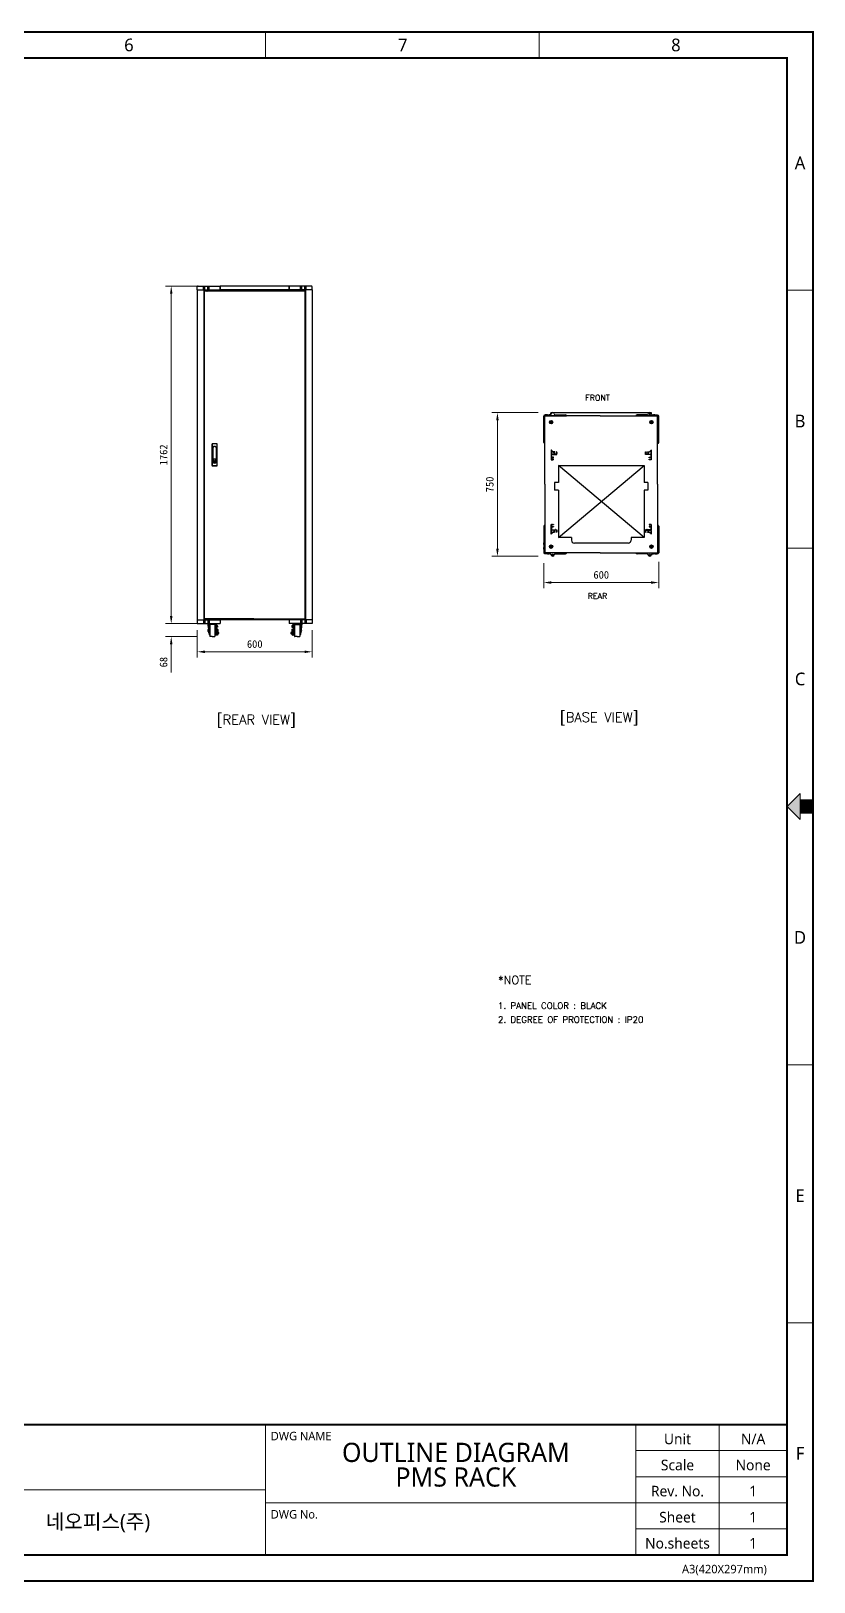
# Model space of a CAD drawing. Header units: millimetres. Extents: x 13198 to 24643, y -4481 to 8091.
# Drawn here: x 20555 to 24643, y -5 to 8091 of the extents above; entities that cross this region are included whole.
import ezdxf
from ezdxf.enums import TextEntityAlignment as Align

# ---------------------------------------------------------------- set-up
doc = ezdxf.new("R2010")
doc.units = ezdxf.units.MM
doc.header["$MEASUREMENT"] = 0
doc.linetypes.add('CENTER', pattern=[2, 1.25, -0.25, 0.25, -0.25])
doc.linetypes.add('PHANTOM', pattern=[2.5, 1.25, -0.25, 0.25, -0.25, 0.25, -0.25])
for name, color, linetype in [('CASTER', 1, 'Continuous'), ('CE', 1, 'CENTER'), ('CONER', 3, 'Continuous'), ('MTG-FRAME', 7, 'Continuous'), ('TOP-PANEL', 150, 'Continuous'), ('V-FRAME', 5, 'Continuous')]:
    doc.layers.add(name, color=color, linetype=linetype)
for name, color, linetype, lineweight in [('DIM', 1, 'Continuous', 9), ('EPLAN100', 7, 'Continuous', 50), ('EPLAN201', 73, 'Continuous', 35), ('EPLAN451', 73, 'Continuous', 35), ('EPLAN452', 73, 'Continuous', 35), ('EPLAN453', 73, 'Continuous', 35)]:
    doc.layers.add(name, color=color, linetype=linetype, lineweight=lineweight)
doc.styles.add('ROMANS', font='romans.shx', dxfattribs={"height": 0.2, "bigfont": 'ghs.shx'})
doc.styles.add('맑은 고딕', font='malgun.ttf')
doc.dimstyles.new('jsh A3', dxfattribs={"dimtxt": 0.2, "dimasz": 40, "dimexe": 30, "dimexo": 30, "dimgap": 20, "dimtad": 3, "dimdec": 0, "dimzin": 12, "dimdsep": 46, "dimtxsty": 'ROMANS', "dimblk": 'OPEN30', "dimcen": 0, "dimclrd": 1, "dimclre": 1, "dimclrt": 256, "dimadec": 0, "dimazin": 0, "dimtfac": 0.1, "dimtdec": 0, "dimtofl": 0, "dimtmove": 0, "dimatfit": 3, "dimldrblk": 'OPEN30', "dimfxl": 20, "dimtolj": 1, "dimtzin": 12, "dimlwd": 13, "dimlwe": 13, "dimarcsym": 0})

# ---------------------------------------------------------------- blocks, each defined once
blk = doc.blocks.new('TITLE')
at = {"linetype": 'Continuous', "lineweight": 0, "ltscale": 160}
for points in [[(60008.2, 3975.2), (59940.1, 4043.2), (60008.2, 4111.3)], [(60008.2, 4009.2), (60008.2, 4077.3), (60076.2, 4009.2)], [(60076.2, 4009.2), (60008.2, 4077.3), (60076.2, 4077.3)]]:
    blk.add_hatch(color=73, dxfattribs=at).paths.add_polyline_path(points, flags=0)
at = {"color": 73, "linetype": 'Continuous', "lineweight": 0, "ltscale": 160}
for points in [[(60008.2, 3975.2), (59940.1, 4043.2), (60008.2, 4111.3), (60008.2, 4111.3)], [(60008.2, 4009.2), (60008.2, 4077.3), (60076.2, 4009.2), (60076.2, 4009.2)], [(60076.2, 4009.2), (60008.2, 4077.3), (60076.2, 4077.3), (60076.2, 4077.3)]]:
    blk.add_lwpolyline(points, close=True, dxfattribs=at)
at = {"layer": 'EPLAN100', "color": 73, "linetype": 'Continuous', "lineweight": 50, "ltscale": 4, "const_width": 9.53}
blk.add_lwpolyline([(48777, 7950.3), (48777, 136.1), (59940.1, 136.1), (59940.1, 7950.3), (48777, 7950.3)], dxfattribs=at)
at = {"layer": 'EPLAN201', "color": 73, "linetype": 'Continuous', "lineweight": 0, "ltscale": 160}
for p, q in [((57217.4, 8086.5), (57217.4, 7950.3)), ((58646.8, 8086.5), (58646.8, 7950.3)), ((60076.2, 6738.7), (59940.1, 6738.7)), ((60076.2, 5391), (59940.1, 5391)), ((60076.2, 2695.5), (59940.1, 2695.5)), ((60076.2, 1347.7), (59940.1, 1347.7)), ((57217.4, 816.8), (57217.4, 136.1)), ((59150.5, 816.8), (59150.5, 136.1)), ((59586.1, 816.8), (59586.1, 136.1)), ((59150.5, 680.7), (59940.1, 680.7)), ((59150.5, 544.5), (59940.1, 544.5)), ((54903.1, 476.5), (57217.4, 476.5)), ((57217.4, 408.4), (59150.5, 408.4)), ((59150.5, 408.4), (59940.1, 408.4)), ((59150.5, 272.3), (59940.1, 272.3))]:
    blk.add_line(p, q, dxfattribs=at)
at = {"layer": 'EPLAN201', "color": 73, "linetype": 'Continuous', "lineweight": 35, "ltscale": 4, "const_width": 9.53}
blk.add_lwpolyline([(48640.8, 0), (60076.2, 0), (60076.2, 8086.5), (48640.8, 8086.5)], close=True, dxfattribs=at)
at = {"layer": 'EPLAN201', "color": 7, "linetype": 'Continuous', "lineweight": 0, "ltscale": 4}
blk.add_lwpolyline([(48640.8, 0), (60076.2, 0), (60076.2, 8086.5), (48640.8, 8086.5)], close=True, dxfattribs=at)
at = {"layer": 'EPLAN201', "color": 73, "linetype": 'Continuous', "lineweight": 50, "const_width": 9.53}
blk.add_lwpolyline([(48777, 816.8), (59940.1, 816.8)], dxfattribs=at)
at = {"layer": 'EPLAN201', "color": 73, "style": '맑은 고딕'}
for s, p in [('DWG NAME', (57244.6, 756.9)), ('DWG No.', (57244.6, 348.5))]:
    blk.add_text(s, height=44.19, dxfattribs=at).set_placement(p, align=Align.MIDDLE_LEFT)
for s, p in [('Unit', (59368.3, 741.9)), ('Scale', (59368.3, 605.8)), ('Rev. No.', (59368.3, 469.7)), ('Sheet', (59368.3, 333.5)), ('No.sheets', (59368.3, 197.4))]:
    blk.add_text(s, height=55.24, dxfattribs=at).set_placement(p, align=Align.MIDDLE_CENTER)
at = {"layer": 'EPLAN201', "color": 7, "style": '맑은 고딕'}
blk.add_text('A3(420X297mm)', height=44.19, dxfattribs=at).set_placement((59613.4, 62.6), align=Align.MIDDLE_CENTER)
at = {"layer": 'EPLAN453', "color": 73, "style": '맑은 고딕'}
for s, p in [('6', (56504, 8018.4)), ('7', (57933.5, 8018.4)), ('8', (59360.2, 8018.4)), ('A', (60008.2, 7403.1)), ('B', (60008.2, 6055.3)), ('B', (60008.2, 6055.3)), ('C', (60008.2, 4708.9)), ('D', (60008.2, 3359.8)), ('E', (60008.2, 2012.1)), ('F', (60008.2, 667.1))]:
    blk.add_text(s, height=66.3, dxfattribs=at).set_placement(p, align=Align.MIDDLE_CENTER)
blk = doc.blocks.new('*D1232')
at = {"layer": 'Defpoints', "color": 0, "linetype": 'Continuous', "lineweight": -3, "transparency": 16777216}
for p in [(23232, 5343.6), (23832, 5349.6), (23832, 5212.2)]:
    blk.add_point(p, dxfattribs=at)
at = {"layer": 'DIM', "color": 1, "linetype": 'Continuous', "lineweight": 13, "transparency": 16777216}
for p, q in [((23232, 5313.6), (23232, 5182.2)), ((23832, 5319.6), (23832, 5182.2)), ((23272, 5212.2), (23792, 5212.2))]:
    blk.add_line(p, q, dxfattribs=at)
at = {"layer": 'DIM', "color": 1, "linetype": 'Continuous', "lineweight": -3, "transparency": 16777216}
for points in [[(23272, 5218.9), (23272, 5205.5), (23232, 5212.2)], [(23792, 5218.9), (23792, 5205.5), (23832, 5212.2)]]:
    blk.add_solid(points, dxfattribs=at)
at = {"layer": 'DIM', "linetype": 'Continuous', "lineweight": 13, "transparency": 16777216, "insert": (23532, 5252.2), "char_height": 40, "attachment_point": 5}
blk.add_mtext('\\A1;600', dxfattribs=at)
blk = doc.blocks.new('_Open30')
at = {"color": 0, "linetype": 'ByBlock', "lineweight": -2}
for p, q in [((-1, 0.27), (0, 0)), ((0, 0), (-1, -0.27)), ((0, 0), (-1, 0))]:
    blk.add_line(p, q, dxfattribs=at)
blk = doc.blocks.new('*D1233')
at = {"layer": 'Defpoints', "color": 0, "linetype": 'Continuous', "lineweight": -3, "transparency": 16777216}
for p in [(23232, 6099.6), (22990, 5349.6), (23232, 5349.6)]:
    blk.add_point(p, dxfattribs=at)
at = {"layer": 'DIM', "color": 1, "linetype": 'Continuous', "lineweight": 13, "transparency": 16777216}
for p, q in [((23202, 6099.6), (22960, 6099.6)), ((22990, 6059.6), (22990, 5389.6)), ((23202, 5349.6), (22960, 5349.6))]:
    blk.add_line(p, q, dxfattribs=at)
at = {"layer": 'DIM', "color": 1, "linetype": 'Continuous', "lineweight": -3, "transparency": 16777216}
for points in [[(22983.3, 6059.6), (22996.6, 6059.6), (22990, 6099.6)], [(22983.3, 5389.6), (22996.6, 5389.6), (22990, 5349.6)]]:
    blk.add_solid(points, dxfattribs=at)
at = {"layer": 'DIM', "linetype": 'Continuous', "lineweight": 13, "transparency": 16777216, "insert": (22950, 5724.6), "char_height": 40, "attachment_point": 5, "rotation": 90}
blk.add_mtext('\\A1;750', dxfattribs=at)
blk = doc.blocks.new('*D1234')
at = {"layer": 'Defpoints', "color": 0, "linetype": 'Continuous', "lineweight": -3, "transparency": 16777216}
for p in [(21422.7, 4993.2), (22022.7, 4993.2), (22022.7, 4850.8)]:
    blk.add_point(p, dxfattribs=at)
at = {"layer": 'DIM', "color": 1, "linetype": 'Continuous', "lineweight": 13, "transparency": 16777216}
for p, q in [((21422.7, 4963.2), (21422.7, 4820.8)), ((22022.7, 4963.2), (22022.7, 4820.8)), ((21462.7, 4850.8), (21982.7, 4850.8))]:
    blk.add_line(p, q, dxfattribs=at)
at = {"layer": 'DIM', "color": 1, "linetype": 'Continuous', "lineweight": -3, "transparency": 16777216}
for points in [[(21462.7, 4857.5), (21462.7, 4844.1), (21422.7, 4850.8)], [(21982.7, 4857.5), (21982.7, 4844.1), (22022.7, 4850.8)]]:
    blk.add_solid(points, dxfattribs=at)
at = {"layer": 'DIM', "linetype": 'Continuous', "lineweight": 13, "transparency": 16777216, "insert": (21722.7, 4890.8), "char_height": 40, "attachment_point": 5}
blk.add_mtext('\\A1;600', dxfattribs=at)
blk = doc.blocks.new('*D1235')
at = {"layer": 'Defpoints', "color": 0, "linetype": 'Continuous', "lineweight": -3, "transparency": 16777216}
for p in [(21452.9, 6760), (21286.7, 4998), (21455.3, 4998)]:
    blk.add_point(p, dxfattribs=at)
at = {"layer": 'DIM', "color": 1, "linetype": 'Continuous', "lineweight": 13, "transparency": 16777216}
for p, q in [((21422.9, 6760), (21256.7, 6760)), ((21286.7, 6720), (21286.7, 5038)), ((21425.3, 4998), (21256.7, 4998))]:
    blk.add_line(p, q, dxfattribs=at)
at = {"layer": 'DIM', "color": 1, "linetype": 'Continuous', "lineweight": -3, "transparency": 16777216}
for points in [[(21280.1, 6720), (21293.4, 6720), (21286.7, 6760)], [(21280.1, 5038), (21293.4, 5038), (21286.7, 4998)]]:
    blk.add_solid(points, dxfattribs=at)
at = {"layer": 'DIM', "linetype": 'Continuous', "lineweight": 13, "transparency": 16777216, "insert": (21246.7, 5879), "char_height": 40, "attachment_point": 5, "rotation": 90}
blk.add_mtext('\\A1;1762', dxfattribs=at)
blk = doc.blocks.new('*D1236')
at = {"layer": 'Defpoints', "color": 0, "linetype": 'Continuous', "lineweight": -3, "transparency": 16777216}
for p in [(21452.9, 4998), (21286.6, 4930), (21452.7, 4930)]:
    blk.add_point(p, dxfattribs=at)
at = {"layer": 'DIM', "color": 1, "linetype": 'Continuous', "lineweight": 13, "transparency": 16777216}
for p, q in [((21286.6, 5038), (21286.6, 5078)), ((21422.9, 4998), (21256.6, 4998)), ((21422.7, 4930), (21256.6, 4930)), ((21286.6, 4890), (21286.6, 4743.4))]:
    blk.add_line(p, q, dxfattribs=at)
at = {"layer": 'DIM', "color": 1, "linetype": 'Continuous', "lineweight": -3, "transparency": 16777216}
for points in [[(21279.9, 5038), (21293.2, 5038), (21286.6, 4998)], [(21279.9, 4890), (21293.2, 4890), (21286.6, 4930)]]:
    blk.add_solid(points, dxfattribs=at)
at = {"layer": 'DIM', "linetype": 'Continuous', "lineweight": 13, "transparency": 16777216, "insert": (21246.6, 4796.7), "char_height": 40, "attachment_point": 5, "rotation": 90}
blk.add_mtext('\\A1;68', dxfattribs=at)

msp = doc.modelspace()

# ---------------------------------------------------------------- linework, layer by layer
for p, q in [((21460.20595, 5022.04284), (21460.20595, 6735.03921)), ((21460.20595, 6735.03921), (21471.80595, 6735.03921)), ((21471.80595, 6735.03921), (21471.80595, 6733.03921)), ((21471.80595, 6733.03921), (21473.80595, 6733.03921)), ((21473.80595, 6735.03921), (21717.20595, 6735.03921)), ((21473.80595, 6735.03921), (21473.80595, 6733.03921)), ((21717.20595, 6735.04284), (21985.20552, 6735.04284)), ((21985.20552, 5022.04284), (21985.20552, 6735.03921)), ((23231.95543, 6063.57229), (23231.95543, 6081.31341)), ((23239.32089, 6087.6353), (23235.37693, 6086.19981)), ((23252.15533, 6087.6353), (23239.32089, 6087.6353)), ((23252.15533, 6087.6353), (23252.15533, 6087.33506)), ((23252.15533, 6087.33506), (23253.15533, 6087.33506)), ((23253.15533, 6087.6353), (23258.15533, 6087.63506)), ((23253.15533, 6087.33506), (23253.15533, 6087.6353)), ((23258.15533, 6087.63506), (23258.15533, 6087.33506)), ((23258.15533, 6087.33506), (23259.15533, 6087.33506)), ((23259.15533, 6087.33506), (23259.15533, 6087.6353)), ((23263.7585, 6087.6353), (23259.15533, 6087.6353)), ((23269.29213, 6090.34824), (23269.29213, 6097.4353)), ((23274.58245, 6098.6353), (23270.49213, 6098.6353)), ((23781.58245, 6098.6353), (23282.32842, 6098.6353)), ((23793.29234, 6098.6353), (23789.32842, 6098.6353)), ((23794.49234, 6090.51656), (23794.49234, 6097.4353)), ((23800.15237, 6087.6353), (23804.75554, 6087.6353)), ((23804.75554, 6087.33506), (23804.75554, 6087.6353)), ((23805.75554, 6087.33506), (23804.75554, 6087.33506)), ((23810.75554, 6087.6353), (23805.75554, 6087.63506)), ((23805.75554, 6087.63506), (23805.75554, 6087.33506)), ((23810.75554, 6087.33506), (23810.75554, 6087.6353)), ((23811.75554, 6087.33506), (23810.75554, 6087.33506)), ((23811.75554, 6087.6353), (23811.75554, 6087.33506)), ((23811.75554, 6087.6353), (23824.58998, 6087.6353)), ((23824.58998, 6087.6353), (23828.53394, 6086.19981)), ((23831.95543, 6063.57229), (23831.95543, 6081.31341)), ((23231.95543, 6038.57217), (23231.95543, 6053.89443)), ((21499.20595, 5933.17559), (21499.20595, 5825.17559)), ((21500.70595, 5933.17559), (21500.70595, 5825.17559)), ((21523.20595, 5937.17559), (21503.20595, 5937.17559)), ((21523.20595, 5935.67559), (21503.20595, 5935.67559)), ((21503.70595, 5917.17559), (21503.70595, 5841.17559)), ((21504.70595, 5917.17559), (21504.70595, 5841.17559)), ((21521.70595, 5917.17559), (21521.70595, 5841.17559)), ((21522.70595, 5917.17559), (21522.70595, 5841.17559)), ((21525.70595, 5825.17559), (21525.70595, 5933.17559)), ((21527.20595, 5825.17559), (21527.20595, 5933.17559)), ((21521.70595, 5856.17559), (21504.70595, 5856.17559)), ((21521.70595, 5855.67559), (21504.70595, 5855.67559)), ((21506.70595, 5848.54379), (21506.70595, 5841.72618)), ((21507.70595, 5848.54379), (21506.70595, 5848.54379)), ((21507.70595, 5848.54379), (21507.70595, 5842.03075)), ((21509.70595, 5848.54379), (21509.70595, 5842.72637)), ((21510.70595, 5848.54379), (21509.70595, 5848.54379)), ((21510.70595, 5848.54379), (21510.70595, 5843.13913)), ((21515.70595, 5848.54379), (21515.70595, 5843.13913)), ((21516.70595, 5848.54379), (21515.70595, 5848.54379)), ((21516.70595, 5848.54379), (21516.70595, 5842.72637)), ((21518.70595, 5848.54379), (21518.70595, 5842.03075)), ((21519.70595, 5848.54379), (21518.70595, 5848.54379)), ((21519.70595, 5848.54379), (21519.70595, 5841.72618)), ((21503.20595, 5822.67559), (21523.20595, 5822.67559)), ((21503.20595, 5821.17559), (21523.20595, 5821.17559)), ((23831.95543, 5506.6348), (23831.95543, 5420.37215)), ((23231.95543, 5410.69792), (23231.95543, 5395.37566)), ((23231.95543, 5385.6978), (23231.95543, 5367.95668)), ((23239.32089, 5361.6348), (23235.37693, 5363.07028)), ((23252.15533, 5361.6348), (23239.32089, 5361.6348)), ((23252.15533, 5361.93504), (23253.15533, 5361.93504)), ((23252.15533, 5361.6348), (23252.15533, 5361.93504)), ((23253.15533, 5361.93504), (23253.15533, 5361.6348)), ((23253.15533, 5361.6348), (23258.15533, 5361.63504)), ((23258.15533, 5361.63504), (23258.15533, 5361.93504)), ((23258.15533, 5361.93504), (23259.15533, 5361.93504)), ((23259.15533, 5361.93504), (23259.15533, 5361.6348)), ((23263.7585, 5361.6348), (23259.15533, 5361.6348)), ((23800.15237, 5361.6348), (23804.75554, 5361.6348)), ((23804.75554, 5361.93504), (23804.75554, 5361.6348)), ((23805.75554, 5361.93504), (23804.75554, 5361.93504)), ((23805.75554, 5361.63504), (23805.75554, 5361.93504)), ((23810.75554, 5361.6348), (23805.75554, 5361.63504)), ((23810.75554, 5361.93504), (23810.75554, 5361.6348)), ((23811.75554, 5361.93504), (23810.75554, 5361.93504)), ((23811.75554, 5361.6348), (23811.75554, 5361.93504)), ((23811.75554, 5361.6348), (23824.58998, 5361.6348)), ((23824.58998, 5361.6348), (23828.53394, 5363.07028)), ((23831.95543, 5420.37215), (23831.95543, 5367.95668))]:
    msp.add_line(p, q)
at = {"linetype": 'Continuous'}
for p, q in [((23236.95543, 6082.6353), (23351.16364, 6082.6353)), ((23236.95543, 5937.6353), (23236.95543, 6082.6353)), ((23293.15237, 6087.6353), (23344.45543, 6087.6353)), ((23826.95543, 6082.6353), (23712.74723, 6082.6353)), ((23770.7585, 6087.6353), (23719.45543, 6087.6353)), ((23826.95543, 5937.6353), (23826.95543, 6082.6353)), ((23231.95543, 5942.6353), (23231.95543, 6028.89794)), ((23831.95543, 5942.6353), (23831.95543, 6063.57229)), ((23237.95543, 5937.6353), (23236.95543, 5937.6353)), ((23825.95543, 5937.6353), (23826.95543, 5937.6353)), ((23307.95543, 5822.8353), (23307.95543, 5735.33505)), ((23307.95543, 5822.8353), (23755.95543, 5822.8353)), ((23307.95543, 5447.8348), (23755.95543, 5822.8353)), ((23755.95543, 5447.8348), (23307.95543, 5822.8353)), ((23755.95543, 5822.8353), (23755.95543, 5735.33505)), ((23287.95543, 5735.33505), (23287.95543, 5695.33505)), ((23307.95543, 5735.33505), (23287.95543, 5735.33505)), ((23307.95543, 5695.33505), (23287.95543, 5695.33505)), ((23307.95543, 5695.33505), (23307.95543, 5447.8348)), ((23775.95543, 5735.33505), (23755.95543, 5735.33505)), ((23755.95543, 5695.33505), (23755.95543, 5447.8348)), ((23775.95543, 5695.33505), (23755.95543, 5695.33505)), ((23775.95543, 5735.33505), (23775.95543, 5695.33505)), ((23231.95543, 5506.6348), (23231.95543, 5420.37215)), ((23237.95543, 5511.6348), (23236.95543, 5511.6348)), ((23376.45533, 5447.8348), (23307.95543, 5447.8348)), ((23376.45533, 5447.8348), (23376.45533, 5432.8348)), ((23755.95543, 5447.8348), (23687.45554, 5447.8348)), ((23687.45554, 5447.8348), (23687.45554, 5432.8348)), ((23293.15237, 5361.6348), (23344.45543, 5361.6348)), ((23672.45554, 5417.8348), (23391.45533, 5417.8348)), ((23770.7585, 5361.6348), (23719.45543, 5361.6348)), ((21717.20595, 5022.04284), (21460.20595, 5022.04284)), ((21717.20595, 5022.04284), (21985.20552, 5022.04284))]:
    msp.add_line(p, q, dxfattribs=at)
for centre, radius in [((23785.45543, 6091.6353), 3.1), ((23269.95543, 6049.6353), 9), ((23269.95543, 6049.6353), 7), ((23269.95543, 6049.6353), 4), ((23793.95543, 6049.6353), 9), ((23793.95543, 6049.6353), 7), ((23793.95543, 6049.6353), 4), ((23269.95543, 5399.6348), 9), ((23269.95543, 5399.6348), 7), ((23269.95543, 5399.6348), 4), ((23278.45543, 5357.6348), 3.1), ((23785.45543, 5357.6348), 3.1), ((23793.95543, 5399.6348), 9), ((23793.95543, 5399.6348), 7), ((23793.95543, 5399.6348), 4)]:
    msp.add_circle(centre, radius)
for centre, radius, start, end in [((23237.15543, 6081.31341), 5.2, 110, 180), ((23263.7585, 6094.6353), 7, 270, 348.463040967), ((23270.49213, 6097.4353), 1.2, 90, 180), ((23278.45543, 6091.6353), 8, 11.536959033, 168.463040967), ((23293.15237, 6094.6353), 7, 191.536959033, 270), ((23770.7585, 6094.6353), 7, 270, 348.463040967), ((23785.45543, 6091.6353), 8, 11.536959033, 168.463040967), ((23793.29234, 6097.4353), 1.2, 0, 90), ((23800.15237, 6094.6353), 7, 191.536959033, 270), ((23826.75543, 6081.31341), 5.2, 0, 70), ((23220.74655, 6058.73336), 12.20878, 336.648684653, 23.351315347), ((23220.75533, 6033.73506), 12.2, 336.641396614, 23.359837675), ((21503.20595, 5933.17559), 4, 90, 180), ((21503.20595, 5933.17559), 2.5, 90, 180), ((21513.20595, 5912.45059), 10.725, 29.068910161, 150.931089839), ((21513.20595, 5912.45059), 9.725, 29.068910161, 150.931089839), ((21523.20595, 5933.17559), 4, 0, 90), ((21523.20595, 5933.17559), 2.5, 0, 90), ((21513.20595, 5845.90059), 10.725, 209.068910161, 330.931089839), ((21513.20595, 5845.90059), 9.725, 209.068910161, 330.931089839), ((21513.20595, 5845.90059), 7.725, 212.709208093, 327.290791907), ((21513.20595, 5845.90059), 6.725, 215.130464697, 324.869535303), ((21513.20595, 5845.90059), 4.725, 222.205446404, 317.794553596), ((21513.20595, 5845.90059), 3.725, 227.844815749, 312.155184251), ((21503.20595, 5825.17559), 4, 180, 270), ((21503.20595, 5825.17559), 2.5, 180, 270), ((21523.20595, 5825.17559), 2.5, 270, 0), ((21523.20595, 5825.17559), 4, 270, 0), ((23826.95543, 5506.6348), 5, 0, 101.536959033), ((23220.75533, 5415.53504), 12.2, 336.640162325, 23.358603386), ((23220.74655, 5390.53673), 12.20878, 336.648684653, 23.351315347), ((23237.15543, 5367.95668), 5.2, 180, 250), ((23263.7585, 5354.6348), 7, 11.536959033, 90), ((23278.45543, 5357.6348), 8, 191.536959033, 348.463040967), ((23293.15237, 5354.6348), 7, 90, 168.463040967), ((23770.7585, 5354.6348), 7, 11.536959033, 90), ((23785.45543, 5357.6348), 8, 191.536959033, 348.463040967), ((23800.15237, 5354.6348), 7, 90, 168.463040967), ((23826.75543, 5367.95668), 5.2, 290, 0)]:
    msp.add_arc(centre, radius, start, end)
for centre, radius, start, end in [((23344.45543, 6080.6353), 7, 7.387048436, 90), ((23719.45543, 6080.6353), 7, 90, 172.612951564), ((23236.95543, 5942.6353), 5, 180, 270), ((23826.95543, 5942.6353), 5, 270, 0), ((23236.95543, 5506.6348), 5, 90, 180), ((23391.45533, 5432.8348), 15, 180, 270), ((23672.45554, 5432.8348), 15, 270, 0), ((23344.45543, 5368.6348), 7, 270, 352.612951564), ((23719.45543, 5368.6348), 7, 187.387048436, 270)]:
    msp.add_arc(centre, radius, start, end, dxfattribs=at)
for centre in [(23293.50523, 5488.42222), (23770.40543, 5488.42222)]:
    msp.add_ellipse(centre, major_axis=(-1, 0), ratio=0.5, start_param=3.1415926536, end_param=6.2831853072, dxfattribs=at)
at = {"layer": 'CASTER'}
for p, q in [((21928.5088, 4939.54103), (21931.0088, 4939.54103)), ((21928.5088, 4939.54103), (21931.0088, 4939.54103)), ((21958.0088, 4939.54103), (21960.5088, 4939.54103)), ((21918.00686, 4936.95269), (21920.50686, 4936.95269)), ((21922.5088, 4937.37452), (21925.0088, 4937.37452)), ((21944.5088, 4930.04103), (21932.0088, 4930.04103)), ((21944.5088, 4930.04103), (21957.0088, 4930.04103))]:
    msp.add_line(p, q, dxfattribs=at)
for centre, start, end in [((21928.5088, 4940.54103), 180, 270), ((21928.5088, 4940.54103), 180, 270), ((21960.5088, 4940.54103), 270, 0), ((21932.0088, 4931.04103), 180, 270), ((21957.0088, 4931.04103), 270, 0)]:
    msp.add_arc(centre, 1, start, end, dxfattribs=at)
at = {"layer": 'CE', "linetype": 'Continuous'}
for p, q in [((21476.51667, 4998.04103), (21480.57313, 4967.5741)), ((21481.40267, 4997.54103), (21481.40267, 4949.54103)), ((21481.40267, 4949.54103), (21483.90267, 4949.54103)), ((21483.90267, 4998.04103), (21483.90267, 4940.54103)), ((21487.40267, 4983.54103), (21484.90267, 4983.54103)), ((21487.40267, 4939.54103), (21484.90267, 4939.54103)), ((21487.40267, 4992.04103), (21487.40267, 4931.04103)), ((21513.40267, 4993.04103), (21488.40267, 4993.04103)), ((21514.40267, 4992.04103), (21514.40267, 4931.04103)), ((21516.90267, 4983.54103), (21514.40267, 4983.54103)), ((21516.90267, 4983.54103), (21514.40267, 4983.54103)), ((21516.90267, 4939.54103), (21514.40267, 4939.54103)), ((21516.90267, 4939.54103), (21514.40267, 4939.54103)), ((21517.90267, 4998.04103), (21517.90267, 4940.54103)), ((21520.40267, 4949.54103), (21517.90267, 4949.54103)), ((21520.40267, 4949.54103), (21517.90267, 4949.54103)), ((21520.40267, 4997.54103), (21520.40267, 4937.37452)), ((21526.87888, 4987.34852), (21520.40267, 4987.34852)), ((21528.40267, 4968.79103), (21520.40267, 4968.79103)), ((21529.40267, 4965.16603), (21520.40267, 4965.16603)), ((21529.40267, 4957.91603), (21520.40267, 4957.91603)), ((21528.40267, 4954.29103), (21520.40267, 4954.29103)), ((21522.90267, 4987.34852), (21522.90267, 4937.37452)), ((21528.87888, 4978.75749), (21522.90267, 4978.75749)), ((21528.40267, 4968.79103), (21522.90267, 4968.79103)), ((21529.40267, 4965.16603), (21522.90267, 4965.16603)), ((21529.40267, 4957.91603), (21522.90267, 4957.91603)), ((21528.40267, 4954.29103), (21522.90267, 4954.29103)), ((21522.90267, 4952.22025), (21527.40461, 4947.17792)), ((21522.90267, 4948.65425), (21524.90461, 4946.41201)), ((21525.28887, 4998.04103), (21523.86711, 4987.34852)), ((21524.90461, 4946.41201), (21524.90461, 4936.95269)), ((21526.13918, 4954.29103), (21527.47495, 4952.79491)), ((21527.40461, 4952.8737), (21527.40461, 4936.95269)), ((21531.45116, 4952.79491), (21527.47495, 4952.79491)), ((21531.45116, 4944.20389), (21527.47495, 4944.20389)), ((21528.87888, 4985.34852), (21528.87888, 4978.75749)), ((21529.40267, 4967.79103), (21529.40267, 4955.29103)), ((21533.45116, 4950.79491), (21533.45116, 4946.20389)), ((21911.96031, 4950.79491), (21911.96031, 4946.20389)), ((21913.96031, 4952.79491), (21917.93651, 4952.79491)), ((21913.96031, 4944.20389), (21917.93651, 4944.20389)), ((21916.0088, 4967.79103), (21916.0088, 4955.29103)), ((21916.0088, 4965.16603), (21922.5088, 4965.16603)), ((21916.0088, 4965.16603), (21925.0088, 4965.16603)), ((21916.0088, 4957.91603), (21922.5088, 4957.91603)), ((21916.0088, 4957.91603), (21925.0088, 4957.91603)), ((21916.53259, 4985.34852), (21916.53259, 4978.75749)), ((21916.53259, 4978.75749), (21922.5088, 4978.75749)), ((21917.0088, 4968.79103), (21922.5088, 4968.79103)), ((21917.0088, 4968.79103), (21925.0088, 4968.79103)), ((21917.0088, 4954.29103), (21922.5088, 4954.29103)), ((21917.0088, 4954.29103), (21925.0088, 4954.29103)), ((21919.27229, 4954.29103), (21917.93651, 4952.79491)), ((21918.00686, 4952.8737), (21918.00686, 4936.95269)), ((21922.5088, 4952.22025), (21918.00686, 4947.17792)), ((21918.53259, 4987.34852), (21925.0088, 4987.34852)), ((21920.1226, 4998.04103), (21921.54436, 4987.34852)), ((21922.5088, 4948.65425), (21920.50686, 4946.41201)), ((21920.50686, 4946.41201), (21920.50686, 4936.95269)), ((21922.5088, 4987.34852), (21922.5088, 4937.37452)), ((21925.0088, 4997.54103), (21925.0088, 4937.37452)), ((21925.0088, 4949.54103), (21927.5088, 4949.54103)), ((21925.0088, 4949.54103), (21927.5088, 4949.54103)), ((21927.5088, 4998.04103), (21927.5088, 4940.54103)), ((21928.5088, 4983.54103), (21931.0088, 4983.54103)), ((21928.5088, 4983.54103), (21931.0088, 4983.54103)), ((21931.0088, 4992.04103), (21931.0088, 4931.04103)), ((21932.0088, 4993.04103), (21957.0088, 4993.04103)), ((21958.0088, 4992.04103), (21958.0088, 4931.04103)), ((21958.0088, 4983.54103), (21960.5088, 4983.54103)), ((21961.5088, 4998.04103), (21961.5088, 4940.54103)), ((21964.0088, 4949.54103), (21961.5088, 4949.54103)), ((21964.0088, 4997.54103), (21964.0088, 4949.54103)), ((21968.8948, 4998.04103), (21964.83834, 4967.5741)), ((21500.90267, 4930.04103), (21488.40267, 4930.04103)), ((21500.90267, 4930.04103), (21513.40267, 4930.04103)), ((21522.90267, 4937.37452), (21520.40267, 4937.37452)), ((21527.40461, 4936.95269), (21524.90461, 4936.95269))]:
    msp.add_line(p, q, dxfattribs=at)
for centre, radius, start, end in [((21485.30475, 4961.54103), 7.66721, 120.592571948, 239.407428052), ((21486.40267, 4997.54103), 5, 174.260829523, 180), ((21484.90267, 4982.54103), 1, 90, 180), ((21484.90267, 4982.54103), 1, 90, 180), ((21484.90267, 4940.54103), 1, 180, 270), ((21488.40267, 4992.04103), 1, 90, 180), ((21513.40267, 4992.04103), 1, 0, 90), ((21516.90267, 4982.54103), 1, 0, 90), ((21516.90267, 4982.54103), 1, 0, 90), ((21516.90267, 4940.54103), 1, 270, 0), ((21516.90267, 4940.54103), 1, 270, 0), ((21515.40267, 4997.54103), 5, 0, 5.739170477), ((21526.87888, 4985.34852), 2, 0, 90), ((21528.40267, 4967.79103), 1, 0, 90), ((21528.40267, 4955.29103), 1, 270, 0), ((21531.45116, 4950.79491), 2, 0, 90), ((21531.45116, 4946.20389), 2, 270, 0), ((21913.96031, 4950.79491), 2, 90, 180), ((21913.96031, 4946.20389), 2, 180, 270), ((21917.0088, 4967.79103), 1, 90, 180), ((21917.0088, 4955.29103), 1, 180, 270), ((21918.53259, 4985.34852), 2, 90, 180), ((21930.0088, 4997.54103), 5, 174.260829523, 180), ((21928.5088, 4982.54103), 1, 90, 180), ((21928.5088, 4982.54103), 1, 90, 180), ((21932.0088, 4992.04103), 1, 90, 180), ((21957.0088, 4992.04103), 1, 0, 90), ((21960.5088, 4982.54103), 1, 0, 90), ((21960.5088, 4982.54103), 1, 0, 90), ((21959.0088, 4997.54103), 5, 0, 5.739170477), ((21960.10672, 4961.54103), 7.66721, 300.592571948, 59.407428052), ((21488.40267, 4931.04103), 1, 180, 270), ((21513.40267, 4931.04103), 1, 270, 0)]:
    msp.add_arc(centre, radius, start, end, dxfattribs=at)
at = {"layer": 'CONER', "linetype": 'Continuous'}
for p, q in [((21422.70573, 6740.04103), (21422.70573, 6755.04103)), ((21422.70573, 6740.04103), (21542.20573, 6740.04103)), ((21427.70573, 6760.04103), (21542.20573, 6760.04103)), ((21454.5088, 6740.04103), (21454.5088, 6760.04103)), ((21461.36737, 6740.04103), (21461.36737, 6760.04103)), ((21477.0441, 6740.04103), (21477.0441, 6760.04103)), ((21483.90267, 6740.04103), (21483.90267, 6760.04103)), ((21542.20573, 6740.04103), (21542.20573, 6760.04103)), ((22017.70573, 6760.04103), (21903.20573, 6760.04103)), ((21903.20573, 6740.04103), (21903.20573, 6760.04103)), ((22022.70573, 6740.04103), (21903.20573, 6740.04103)), ((21961.5088, 6740.04103), (21961.5088, 6760.04103)), ((21968.36737, 6740.04103), (21968.36737, 6760.04103)), ((21984.0441, 6740.04103), (21984.0441, 6760.04103)), ((21990.90267, 6740.04103), (21990.90267, 6760.04103)), ((22022.70573, 6740.04103), (22022.70573, 6755.04103)), ((21422.70573, 5018.04103), (21422.70573, 4998.04103)), ((21422.70573, 5018.04103), (21542.20573, 5018.04103)), ((21422.70573, 4998.04103), (21542.20573, 4998.04103)), ((21454.5088, 5018.04103), (21454.5088, 4998.04103)), ((21461.36737, 5018.04103), (21461.36737, 4998.04103)), ((21477.0441, 5018.04103), (21477.0441, 4998.04103)), ((21483.90267, 5018.04103), (21483.90267, 4998.04103)), ((21542.20573, 5018.04103), (21542.20573, 4998.04103)), ((21903.20573, 5018.04103), (21903.20573, 4998.04103)), ((22022.70573, 5018.04103), (21903.20573, 5018.04103)), ((22022.70573, 4998.04103), (21903.20573, 4998.04103)), ((21961.5088, 5018.04103), (21961.5088, 4998.04103)), ((21968.36737, 5018.04103), (21968.36737, 4998.04103)), ((21984.0441, 5018.04103), (21984.0441, 4998.04103)), ((21990.90267, 5018.04103), (21990.90267, 4998.04103)), ((22022.70573, 5018.04103), (22022.70573, 4998.04103))]:
    msp.add_line(p, q, dxfattribs=at)
for centre, start, end in [((21427.70573, 6755.04103), 90, 180), ((22017.70573, 6755.04103), 0, 90)]:
    msp.add_arc(centre, 5, start, end, dxfattribs=at)
at = {"layer": 'MTG-FRAME', "linetype": 'PHANTOM'}
for p, q in [((23270.45523, 5904.22222), (23270.45523, 5881.52222)), ((23280.95523, 5893.72222), (23270.45523, 5904.22222)), ((23270.45523, 5881.52222), (23270.95523, 5881.52222)), ((23270.45523, 5866.52222), (23270.45523, 5852.62222)), ((23270.95523, 5866.52222), (23270.45523, 5866.52222)), ((23270.45523, 5852.62222), (23281.95523, 5852.62222)), ((23270.95523, 5881.52222), (23270.95523, 5866.52222)), ((23271.45459, 5882.52246), (23271.45459, 5901.80824)), ((23271.45459, 5901.80824), (23280.54038, 5892.72246)), ((23286.75459, 5882.52246), (23271.45459, 5882.52246)), ((23271.65523, 5865.32222), (23276.45523, 5865.32222)), ((23271.65523, 5853.82222), (23271.65523, 5865.32222)), ((23276.45523, 5853.82222), (23271.65523, 5853.82222)), ((23271.85523, 5874.02222), (23272.15523, 5874.32222)), ((23272.15523, 5873.72222), (23271.85523, 5874.02222)), ((23272.15523, 5874.32222), (23272.15523, 5881.52222)), ((23272.15523, 5881.52222), (23300.45523, 5881.52222)), ((23272.15523, 5866.52222), (23272.15523, 5873.72222)), ((23281.95523, 5866.52222), (23272.15523, 5866.52222)), ((23276.45523, 5865.32222), (23276.45523, 5864.12222)), ((23276.45523, 5864.12222), (23277.05523, 5864.12222)), ((23276.45523, 5855.02222), (23276.45523, 5853.82222)), ((23277.05523, 5855.02222), (23276.45523, 5855.02222)), ((23277.05523, 5865.32222), (23280.75523, 5865.32222)), ((23277.05523, 5864.12222), (23277.05523, 5865.32222)), ((23277.05523, 5853.82222), (23277.05523, 5855.02222)), ((23280.75523, 5853.82222), (23277.05523, 5853.82222)), ((23280.54038, 5892.72246), (23286.75459, 5892.72246)), ((23280.75523, 5865.32222), (23280.75523, 5863.22222)), ((23280.75523, 5863.22222), (23281.95523, 5863.22222)), ((23280.75523, 5855.92222), (23280.75523, 5853.82222)), ((23281.95523, 5855.92222), (23280.75523, 5855.92222)), ((23289.85523, 5893.72222), (23280.95523, 5893.72222)), ((23281.95523, 5863.22222), (23281.95523, 5866.52222)), ((23281.95523, 5852.62222), (23281.95523, 5855.92222)), ((23286.75459, 5892.72246), (23286.75459, 5882.52246)), ((23287.75523, 5888.82222), (23287.75523, 5892.52222)), ((23287.75523, 5892.52222), (23289.85523, 5892.52222)), ((23288.95523, 5888.82222), (23287.75523, 5888.82222)), ((23287.75523, 5888.22222), (23288.95523, 5888.22222)), ((23287.75523, 5882.72222), (23287.75523, 5888.22222)), ((23299.25523, 5882.72222), (23287.75523, 5882.72222)), ((23288.95523, 5888.22222), (23288.95523, 5888.82222)), ((23289.85523, 5892.52222), (23289.85523, 5893.72222)), ((23297.15523, 5893.72222), (23297.15523, 5892.52222)), ((23300.45523, 5893.72222), (23297.15523, 5893.72222)), ((23297.15523, 5892.52222), (23299.25523, 5892.52222)), ((23298.05523, 5888.82222), (23298.05523, 5888.22222)), ((23299.25523, 5888.82222), (23298.05523, 5888.82222)), ((23298.05523, 5888.22222), (23299.25523, 5888.22222)), ((23299.25523, 5892.52222), (23299.25523, 5888.82222)), ((23299.25523, 5888.22222), (23299.25523, 5882.72222)), ((23300.45523, 5881.52222), (23300.45523, 5893.72222)), ((23763.45543, 5881.52222), (23763.45543, 5893.72222)), ((23763.45543, 5893.72222), (23766.75543, 5893.72222)), ((23791.75543, 5881.52222), (23763.45543, 5881.52222)), ((23764.65543, 5892.52222), (23764.65543, 5888.82222)), ((23766.75543, 5892.52222), (23764.65543, 5892.52222)), ((23764.65543, 5888.82222), (23765.85543, 5888.82222)), ((23764.65543, 5888.22222), (23764.65543, 5882.72222)), ((23765.85543, 5888.22222), (23764.65543, 5888.22222)), ((23764.65543, 5882.72222), (23776.15543, 5882.72222)), ((23765.85543, 5888.82222), (23765.85543, 5888.22222)), ((23766.75543, 5893.72222), (23766.75543, 5892.52222)), ((23774.05543, 5892.52222), (23774.05543, 5893.72222)), ((23774.05543, 5893.72222), (23782.95543, 5893.72222)), ((23776.15543, 5892.52222), (23774.05543, 5892.52222)), ((23774.95543, 5888.22222), (23774.95543, 5888.82222)), ((23774.95543, 5888.82222), (23776.15543, 5888.82222)), ((23776.15543, 5888.22222), (23774.95543, 5888.22222)), ((23776.15543, 5888.82222), (23776.15543, 5892.52222)), ((23776.15543, 5882.72222), (23776.15543, 5888.22222)), ((23777.15607, 5892.72246), (23777.15607, 5882.52246)), ((23783.37028, 5892.72246), (23777.15607, 5892.72246)), ((23777.15607, 5882.52246), (23792.45607, 5882.52246)), ((23781.95543, 5863.22222), (23781.95543, 5866.52222)), ((23781.95543, 5866.52222), (23791.75543, 5866.52222)), ((23783.15543, 5863.22222), (23781.95543, 5863.22222)), ((23781.95543, 5852.62222), (23781.95543, 5855.92222)), ((23781.95543, 5855.92222), (23783.15543, 5855.92222)), ((23793.45543, 5852.62222), (23781.95543, 5852.62222)), ((23782.95543, 5893.72222), (23793.45543, 5904.22222)), ((23786.85543, 5865.32222), (23783.15543, 5865.32222)), ((23783.15543, 5865.32222), (23783.15543, 5863.22222)), ((23783.15543, 5855.92222), (23783.15543, 5853.82222)), ((23783.15543, 5853.82222), (23786.85543, 5853.82222)), ((23792.45607, 5901.80824), (23783.37028, 5892.72246)), ((23786.85543, 5864.12222), (23786.85543, 5865.32222)), ((23787.45543, 5864.12222), (23786.85543, 5864.12222)), ((23786.85543, 5853.82222), (23786.85543, 5855.02222)), ((23786.85543, 5855.02222), (23787.45543, 5855.02222)), ((23792.25543, 5865.32222), (23787.45543, 5865.32222)), ((23787.45543, 5865.32222), (23787.45543, 5864.12222)), ((23787.45543, 5855.02222), (23787.45543, 5853.82222)), ((23787.45543, 5853.82222), (23792.25543, 5853.82222)), ((23791.75543, 5874.32222), (23791.75543, 5881.52222)), ((23792.05543, 5874.02222), (23791.75543, 5874.32222)), ((23791.75543, 5873.72222), (23792.05543, 5874.02222)), ((23791.75543, 5866.52222), (23791.75543, 5873.72222)), ((23792.25543, 5853.82222), (23792.25543, 5865.32222)), ((23792.45607, 5882.52246), (23792.45607, 5901.80824)), ((23793.45543, 5881.52222), (23792.95543, 5881.52222)), ((23792.95543, 5881.52222), (23792.95543, 5866.52222)), ((23792.95543, 5866.52222), (23793.45543, 5866.52222)), ((23793.45543, 5904.22222), (23793.45543, 5881.52222)), ((23793.45543, 5866.52222), (23793.45543, 5852.62222)), ((23270.45523, 5502.22222), (23270.45523, 5516.12222)), ((23270.45523, 5516.12222), (23281.95523, 5516.12222)), ((23276.45523, 5514.92222), (23271.65523, 5514.92222)), ((23271.65523, 5514.92222), (23271.65523, 5503.42222)), ((23276.45523, 5513.72222), (23276.45523, 5514.92222)), ((23277.05523, 5513.72222), (23276.45523, 5513.72222)), ((23277.05523, 5514.92222), (23277.05523, 5513.72222)), ((23280.75523, 5514.92222), (23277.05523, 5514.92222)), ((23280.75523, 5512.82222), (23280.75523, 5514.92222)), ((23281.95523, 5512.82222), (23280.75523, 5512.82222)), ((23280.75523, 5503.42222), (23280.75523, 5505.52222)), ((23280.75523, 5505.52222), (23281.95523, 5505.52222)), ((23281.95523, 5516.12222), (23281.95523, 5512.82222)), ((23281.95523, 5505.52222), (23281.95523, 5502.22222)), ((23793.45543, 5516.12222), (23781.95543, 5516.12222)), ((23781.95543, 5516.12222), (23781.95543, 5512.82222)), ((23781.95543, 5512.82222), (23783.15543, 5512.82222)), ((23781.95543, 5505.52222), (23781.95543, 5502.22222)), ((23783.15543, 5505.52222), (23781.95543, 5505.52222)), ((23783.15543, 5514.92222), (23786.85543, 5514.92222)), ((23783.15543, 5512.82222), (23783.15543, 5514.92222)), ((23783.15543, 5503.42222), (23783.15543, 5505.52222)), ((23786.85543, 5514.92222), (23786.85543, 5513.72222)), ((23786.85543, 5513.72222), (23787.45543, 5513.72222)), ((23787.45543, 5514.92222), (23792.25543, 5514.92222)), ((23787.45543, 5513.72222), (23787.45543, 5514.92222)), ((23792.25543, 5514.92222), (23792.25543, 5503.42222)), ((23793.45543, 5502.22222), (23793.45543, 5516.12222)), ((23270.95523, 5502.22222), (23270.45523, 5502.22222)), ((23270.45523, 5464.52222), (23270.45523, 5487.22222)), ((23270.45523, 5487.22222), (23270.95523, 5487.22222)), ((23280.95523, 5475.02222), (23270.45523, 5464.52222)), ((23270.95523, 5487.22222), (23270.95523, 5502.22222)), ((23271.45459, 5486.22199), (23271.45459, 5466.9362)), ((23286.75459, 5486.22199), (23271.45459, 5486.22199)), ((23271.45459, 5466.9362), (23280.54038, 5476.02199)), ((23271.65523, 5503.42222), (23276.45523, 5503.42222)), ((23272.15523, 5495.02222), (23271.85523, 5494.72222)), ((23271.85523, 5494.72222), (23272.15523, 5494.42222)), ((23281.95523, 5502.22222), (23272.15523, 5502.22222)), ((23272.15523, 5502.22222), (23272.15523, 5495.02222)), ((23272.15523, 5494.42222), (23272.15523, 5487.22222)), ((23272.15523, 5487.22222), (23300.45523, 5487.22222)), ((23276.45523, 5503.42222), (23276.45523, 5504.62222)), ((23276.45523, 5504.62222), (23277.05523, 5504.62222)), ((23277.05523, 5504.62222), (23277.05523, 5503.42222)), ((23277.05523, 5503.42222), (23280.75523, 5503.42222)), ((23280.54038, 5476.02199), (23286.75459, 5476.02199)), ((23289.85523, 5475.02222), (23280.95523, 5475.02222)), ((23286.75459, 5476.02199), (23286.75459, 5486.22199)), ((23287.75523, 5486.02222), (23287.75523, 5480.52222)), ((23299.25523, 5486.02222), (23287.75523, 5486.02222)), ((23287.75523, 5480.52222), (23288.95523, 5480.52222)), ((23287.75523, 5479.92222), (23287.75523, 5476.22222)), ((23288.95523, 5479.92222), (23287.75523, 5479.92222)), ((23287.75523, 5476.22222), (23289.85523, 5476.22222)), ((23288.95523, 5480.52222), (23288.95523, 5479.92222)), ((23289.85523, 5476.22222), (23289.85523, 5475.02222)), ((23297.15523, 5475.02222), (23297.15523, 5476.22222)), ((23297.15523, 5476.22222), (23299.25523, 5476.22222)), ((23300.45523, 5475.02222), (23297.15523, 5475.02222)), ((23298.05523, 5479.92222), (23298.05523, 5480.52222)), ((23298.05523, 5480.52222), (23299.25523, 5480.52222)), ((23299.25523, 5479.92222), (23298.05523, 5479.92222)), ((23299.25523, 5480.52222), (23299.25523, 5486.02222)), ((23299.25523, 5476.22222), (23299.25523, 5479.92222)), ((23300.45523, 5487.22222), (23300.45523, 5475.02222)), ((23791.75543, 5487.22222), (23763.45543, 5487.22222)), ((23763.45543, 5487.22222), (23763.45543, 5475.02222)), ((23763.45543, 5475.02222), (23766.75543, 5475.02222)), ((23764.65543, 5486.02222), (23776.15543, 5486.02222)), ((23764.65543, 5480.52222), (23764.65543, 5486.02222)), ((23765.85543, 5480.52222), (23764.65543, 5480.52222)), ((23764.65543, 5476.22222), (23764.65543, 5479.92222)), ((23764.65543, 5479.92222), (23765.85543, 5479.92222)), ((23766.75543, 5476.22222), (23764.65543, 5476.22222)), ((23765.85543, 5479.92222), (23765.85543, 5480.52222)), ((23766.75543, 5475.02222), (23766.75543, 5476.22222)), ((23774.05543, 5476.22222), (23774.05543, 5475.02222)), ((23776.15543, 5476.22222), (23774.05543, 5476.22222)), ((23774.05543, 5475.02222), (23782.95543, 5475.02222)), ((23774.95543, 5480.52222), (23774.95543, 5479.92222)), ((23776.15543, 5480.52222), (23774.95543, 5480.52222)), ((23774.95543, 5479.92222), (23776.15543, 5479.92222)), ((23776.15543, 5486.02222), (23776.15543, 5480.52222)), ((23776.15543, 5479.92222), (23776.15543, 5476.22222)), ((23777.15607, 5476.02199), (23777.15607, 5486.22199)), ((23777.15607, 5486.22199), (23792.45607, 5486.22199)), ((23783.37028, 5476.02199), (23777.15607, 5476.02199)), ((23781.95543, 5502.22222), (23791.75543, 5502.22222)), ((23782.95543, 5475.02222), (23793.45543, 5464.52222)), ((23786.85543, 5503.42222), (23783.15543, 5503.42222)), ((23792.45607, 5466.9362), (23783.37028, 5476.02199)), ((23786.85543, 5504.62222), (23786.85543, 5503.42222)), ((23787.45543, 5504.62222), (23786.85543, 5504.62222)), ((23787.45543, 5503.42222), (23787.45543, 5504.62222)), ((23792.25543, 5503.42222), (23787.45543, 5503.42222)), ((23791.75543, 5502.22222), (23791.75543, 5495.02222)), ((23791.75543, 5495.02222), (23792.05543, 5494.72222)), ((23792.05543, 5494.72222), (23791.75543, 5494.42222)), ((23791.75543, 5494.42222), (23791.75543, 5487.22222)), ((23792.45607, 5486.22199), (23792.45607, 5466.9362)), ((23792.95543, 5502.22222), (23793.45543, 5502.22222)), ((23792.95543, 5487.22222), (23792.95543, 5502.22222)), ((23793.45543, 5487.22222), (23792.95543, 5487.22222)), ((23793.45543, 5464.52222), (23793.45543, 5487.22222))]:
    msp.add_line(p, q, dxfattribs=at)
at = {"layer": 'TOP-PANEL', "linetype": 'Continuous'}
for p, q in [((21542.20573, 6760.04103), (21542.20573, 6740.04466)), ((21903.20573, 6760.03739), (21542.20573, 6760.04103)), ((21903.20573, 6740.04103), (21542.20573, 6740.04466)), ((21903.20573, 6760.03739), (21903.20573, 6740.04103)), ((23237.95543, 5725.33505), (23237.95543, 5367.8348)), ((21903.20573, 5018.04103), (21542.20573, 5018.04466))]:
    msp.add_line(p, q, dxfattribs=at)
at = {"layer": 'TOP-PANEL'}
for p, q in [((23526.45533, 6081.6353), (23237.95543, 6081.6353)), ((23237.95543, 5725.33505), (23237.95543, 6081.6353)), ((23526.45533, 6081.6353), (23825.95543, 6081.6353)), ((23825.95543, 5725.33505), (23825.95543, 6081.6353)), ((23825.95543, 5725.33505), (23825.95543, 5367.8348)), ((23526.45533, 5367.8348), (23237.95543, 5367.8348)), ((23526.45533, 5367.8348), (23825.95543, 5367.8348))]:
    msp.add_line(p, q, dxfattribs=at)
at = {"layer": 'V-FRAME'}
for p, q in [((21422.70616, 6740.04103), (21422.70616, 5018.04103)), ((21422.70616, 6740.04103), (21469.10667, 6740.04103)), ((21457.10616, 6740.04103), (21457.10616, 5018.04103)), ((22022.70531, 6740.04103), (21976.3048, 6740.04103)), ((21988.30531, 6740.04103), (21988.30531, 5018.04103)), ((22022.70531, 6740.04103), (22022.70531, 5018.04103)), ((21422.70616, 5018.04103), (21469.10667, 5018.04103)), ((22022.70531, 5018.04103), (21976.3048, 5018.04103))]:
    msp.add_line(p, q, dxfattribs=at)

# ---------------------------------------------------------------- block references
at = {"color": 4, "linetype": 'Continuous', "lineweight": -3}
msp.add_blockref('TITLE', (-35438.24755, 0), dxfattribs=at)

# ---------------------------------------------------------------- texts
at = {"lineweight": 13, "ltscale": 1.6, "style": 'ROMANS'}
for s, height, p in [('FRONT', 30, (23512.50458, 6176.97621)), ('REAR', 30, (23512.50458, 5141.71885)), ('[BASE VIEW]', 50, (23521.11357, 4509.19497)), ('[REAR VIEW]', 50, (21730.93082, 4496.83185))]:
    msp.add_text(s, height=height, dxfattribs=at).set_placement(p, align=Align.MIDDLE_CENTER)
at = {"width": 0.9}
msp.add_text('PUSH', height=4.168552, dxfattribs=at).set_placement((21505.97834, 5850.27646))
at = {"lineweight": 13, "style": 'ROMANS'}
msp.add_text('*NOTE', height=42.857143, dxfattribs=at).set_placement((22992.79627, 3115.95051))
at = {"linetype": 'Continuous', "lineweight": 13, "style": 'ROMANS'}
for s, height, p in [('*NOTE', 42.857143, (22992.79627, 3115.95051)), ('1. PANEL COLOR : BLACK', 33, (22992.74074, 2986.81245)), ('2. DEGREE OF PROTECTION : IP20', 33, (22992.74074, 2914.41323))]:
    msp.add_text(s, height=height, dxfattribs=at).set_placement(p)
at = {"layer": 'EPLAN201', "color": 7, "style": '맑은 고딕'}
for s, p in [('N/A', (24324.87229, 741.93981)), ('None', (24324.87229, 605.80407))]:
    msp.add_text(s, height=55.237079, dxfattribs=at).set_placement(p, align=Align.MIDDLE_CENTER)
at = {"layer": 'EPLAN451', "color": 6, "style": '맑은 고딕'}
msp.add_text('1', height=55.23708, dxfattribs=at).set_placement((24324.87229, 197.39683), align=Align.MIDDLE_CENTER)
at = {"layer": 'EPLAN452', "color": 6, "style": '맑은 고딕'}
for s, height, p in [('OUTLINE DIAGRAM', 100.2221555, (22772.7971, 671.68408)), ('PMS RACK', 100.222156, (22772.7971, 543.22932)), ('1', 55.23708, (24324.87229, 469.66832)), ('네오피스(주)', 77.33191, (20903.89873, 310.75378)), ('1', 55.23708, (24324.87229, 333.53258))]:
    msp.add_text(s, height=height, dxfattribs=at).set_placement(p, align=Align.MIDDLE_CENTER)

# ---------------------------------------------------------------- dimensions: what is measured, and where the dimension line sits
at = {"layer": 'DIM', "linetype": 'Continuous', "lineweight": 13}
for base, p1, p2, picture, middle in [((21286.72392, 4998.04103), (21452.86517, 6760.04103), (21455.31198, 4998.04103), '*D1235', (21246.72392, 5879.04103)), ((22989.96014, 5349.6353), (23231.95543, 6099.6353), (23231.95543, 5349.6353), '*D1233', (22949.96014, 5724.6353)), ((21286.56449, 4930.04103), (21452.86517, 4998.04103), (21452.70573, 4930.04103), '*D1236', (21246.56449, 4796.70769))]:
    dim = msp.add_linear_dim(base=base, p1=p1, p2=p2, angle=90, dimstyle='jsh A3', override={"dimtxt": 40, "dimtxsty": 'Standard', "dimsah": 1}, dxfattribs=at)
    dim.commit()
    dim.dimension.update_dxf_attribs({"geometry": picture, "text_midpoint": middle})
for base, p1, p2, picture, middle in [((23831.95543, 5212.19382), (23231.95543, 5343.6348), (23831.95543, 5349.6348), '*D1232', (23531.95543, 5252.19382)), ((22022.70573, 4850.7914), (21422.70573, 4993.23238), (22022.70573, 4993.23238), '*D1234', (21722.70573, 4890.7914))]:
    dim = msp.add_linear_dim(base=base, p1=p1, p2=p2, dimstyle='jsh A3', override={"dimtxt": 40, "dimtxsty": 'Standard', "dimsah": 1}, dxfattribs=at)
    dim.commit()
    dim.dimension.update_dxf_attribs({"geometry": picture, "text_midpoint": middle})

doc.saveas('drawing.dxf')
